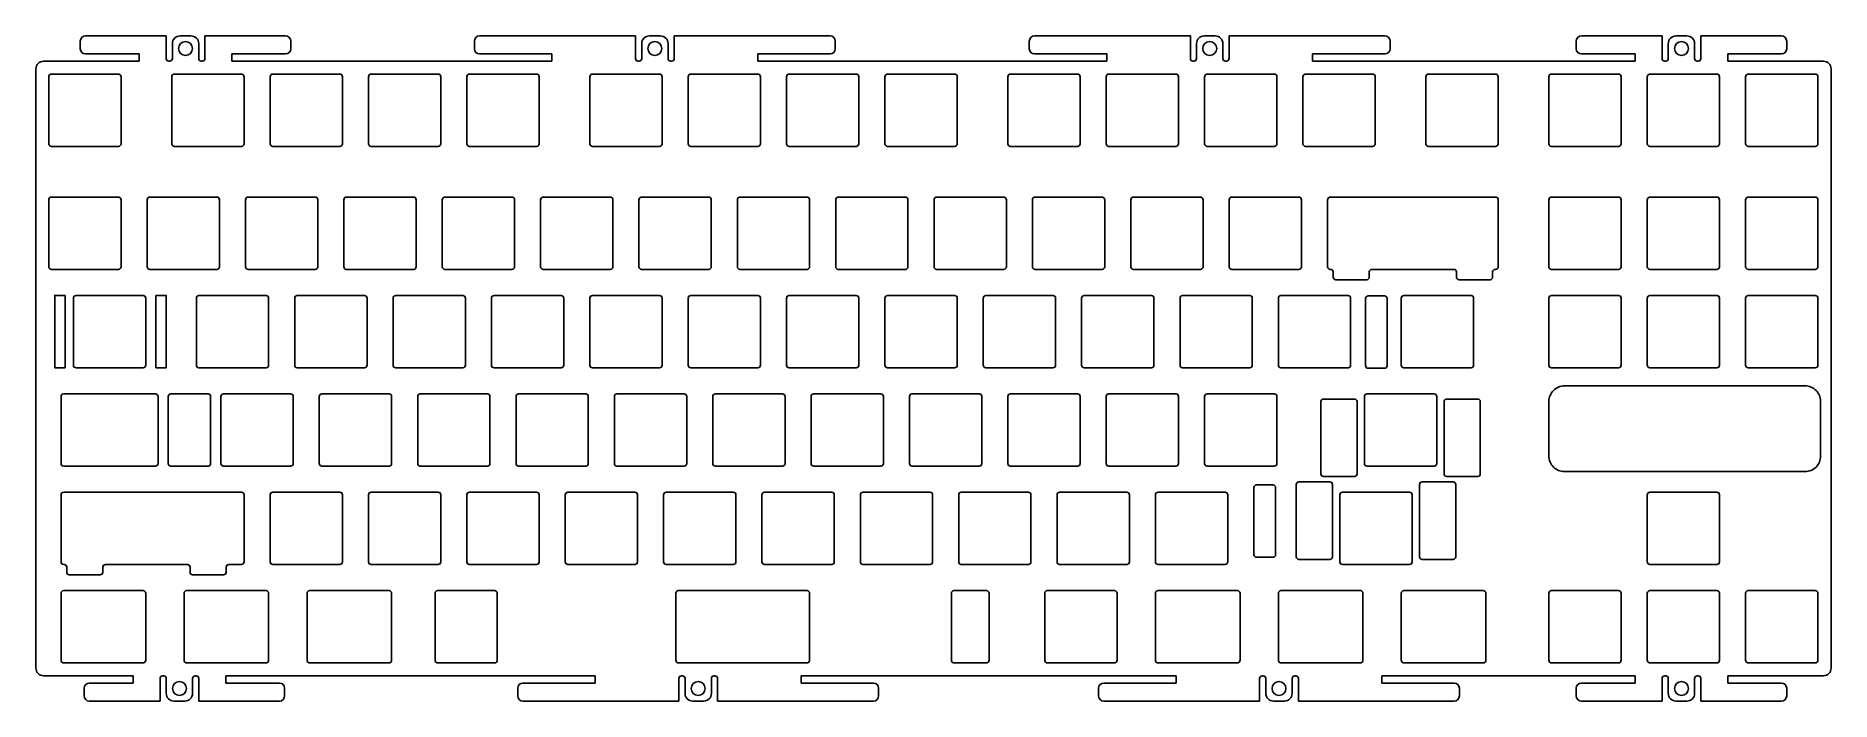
# Model space of a CAD drawing. Header units: millimetres. Extents: x 13790 to 14138, y -326 to -197.
import ezdxf

# ---------------------------------------------------------------- set-up
doc = ezdxf.new("R2010")
doc.units = ezdxf.units.MM

# ---------------------------------------------------------------- blocks, each defined once
blk = doc.blocks.new('zsjrkk')
at = {"color": 7}
for p, q in [((45276.46, -5380.32), (45276.46, -5393.32)), ((45276.96, -5379.82), (45311.39, -5379.82)), ((45311.89, -5380.32), (45311.89, -5393.32)), ((45276.96, -5393.82), (45277.05, -5393.82)), ((45277.55, -5394.32), (45277.55, -5395.32)), ((45278.05, -5395.82), (45284.05, -5395.82)), ((45284.55, -5394.32), (45284.55, -5395.32)), ((45285.05, -5393.82), (45300.93, -5393.82)), ((45301.43, -5394.32), (45301.43, -5395.32)), ((45301.93, -5395.82), (45307.93, -5395.82)), ((45308.43, -5394.32), (45308.43, -5395.32)), ((45308.93, -5393.82), (45311.39, -5393.82))]:
    blk.add_line(p, q, dxfattribs=at)
for centre, start, end in [((45276.96, -5380.32), 90, 180), ((45311.39, -5380.32), 0, 90), ((45276.96, -5393.32), 180, 270), ((45277.05, -5394.32), 0, 90), ((45278.05, -5395.32), 180, 270), ((45284.05, -5395.32), 270, 0), ((45285.05, -5394.32), 90, 180), ((45300.93, -5394.32), 0, 90), ((45301.93, -5395.32), 180, 270), ((45307.93, -5395.32), 270, 0), ((45308.93, -5394.32), 90, 180), ((45311.39, -5393.32), 270, 0)]:
    blk.add_arc(centre, 0.5, start, end, dxfattribs=at)
blk = doc.blocks.new('tgjrkk')
at = {"color": 7}
for p, q in [((45403.93, -5423.5), (45403.93, -5436.5)), ((45404.43, -5423), (45436.48, -5423)), ((45436.98, -5423.5), (45436.98, -5436.5)), ((45404.43, -5437), (45404.51, -5437)), ((45405.01, -5437.5), (45405.01, -5438.5)), ((45412.01, -5437.5), (45412.01, -5438.5)), ((45412.51, -5437), (45428.39, -5437)), ((45428.89, -5437.5), (45428.89, -5438.5)), ((45435.89, -5437.5), (45435.89, -5438.5)), ((45436.39, -5437), (45436.48, -5437)), ((45405.51, -5439), (45411.51, -5439)), ((45429.39, -5439), (45435.39, -5439))]:
    blk.add_line(p, q, dxfattribs=at)
for centre, start, end in [((45404.43, -5423.5), 90, 180), ((45436.48, -5423.5), 0, 90), ((45404.43, -5436.5), 180, 270), ((45404.51, -5437.5), 0, 90), ((45412.51, -5437.5), 90, 180), ((45428.39, -5437.5), 0, 90), ((45436.39, -5437.5), 90, 180), ((45436.48, -5436.5), 270, 0), ((45405.51, -5438.5), 180, 270), ((45411.51, -5438.5), 270, 0), ((45429.39, -5438.5), 180, 270), ((45435.39, -5438.5), 270, 0)]:
    blk.add_arc(centre, 0.5, start, end, dxfattribs=at)

msp = doc.modelspace()

# ---------------------------------------------------------------- linework, layer by layer
for p, q in [((13798.62, -198.1), (13798.62, -199.6)), ((13815.25, -197.1), (13799.62, -197.1)), ((13815.25, -201.5), (13815.25, -197.1)), ((13817.95, -197.1), (13820.05, -197.1)), ((13838.38, -197.1), (13822.75, -197.1)), ((13822.75, -197.1), (13822.75, -201.5)), ((13839.38, -198.1), (13839.38, -199.6)), ((13874.96, -198.1), (13874.96, -199.6)), ((13906.15, -197.1), (13875.96, -197.1)), ((13906.15, -201.5), (13906.15, -197.1)), ((13908.85, -197.1), (13910.95, -197.1)), ((13943.84, -197.1), (13913.65, -197.1)), ((13913.65, -197.1), (13913.65, -201.5)), ((13944.84, -198.1), (13944.84, -199.6)), ((13982.41, -198.1), (13982.41, -199.6)), ((14013.6, -197.1), (13983.41, -197.1)), ((14013.6, -201.5), (14013.6, -197.1)), ((14016.3, -197.1), (14018.4, -197.1)), ((14051.29, -197.1), (14021.1, -197.1)), ((14021.1, -197.1), (14021.1, -201.5)), ((14052.29, -198.1), (14052.29, -199.6)), ((14088.34, -198.1), (14088.34, -199.6)), ((14104.97, -197.1), (14089.34, -197.1)), ((14104.97, -201.5), (14104.97, -197.1)), ((14107.67, -197.1), (14109.77, -197.1)), ((14128.1, -197.1), (14112.47, -197.1)), ((14112.47, -197.1), (14112.47, -201.5)), ((14129.1, -198.1), (14129.1, -199.6)), ((13799.62, -200.6), (13810.02, -200.6)), ((13810.02, -200.6), (13810.02, -202)), ((13816.45, -201.5), (13816.45, -198.6)), ((13821.55, -198.6), (13821.55, -201.5)), ((13827.98, -202), (13827.98, -200.6)), ((13827.98, -200.6), (13838.38, -200.6)), ((13875.96, -200.6), (13889.96, -200.6)), ((13889.96, -200.6), (13889.96, -202)), ((13907.35, -201.5), (13907.35, -198.6)), ((13912.45, -198.6), (13912.45, -201.5)), ((13929.84, -200.6), (13943.84, -200.6)), ((13929.84, -200.6), (13929.84, -202)), ((13983.41, -200.6), (13997.41, -200.6)), ((13997.41, -200.6), (13997.41, -202)), ((14014.8, -201.5), (14014.8, -198.6)), ((14019.9, -198.6), (14019.9, -201.5)), ((14037.29, -200.6), (14051.29, -200.6)), ((14037.29, -200.6), (14037.29, -202)), ((14089.34, -200.6), (14099.74, -200.6)), ((14099.74, -200.6), (14099.74, -202)), ((14106.17, -201.5), (14106.17, -198.6)), ((14111.27, -198.6), (14111.27, -201.5)), ((14117.7, -202), (14117.7, -200.6)), ((14117.7, -200.6), (14128.1, -200.6)), ((13790.02, -203.5), (13790.02, -319.52)), ((13791.52, -202), (13810.02, -202)), ((13815.95, -202), (13815.75, -202)), ((13822.25, -202), (13822.05, -202)), ((13827.98, -202), (13889.96, -202)), ((13906.85, -202), (13906.65, -202)), ((13913.15, -202), (13912.95, -202)), ((13929.84, -202), (13997.41, -202)), ((14014.3, -202), (14014.1, -202)), ((14020.6, -202), (14020.4, -202)), ((14037.29, -202), (14099.74, -202)), ((14105.67, -202), (14105.47, -202)), ((14111.97, -202), (14111.77, -202)), ((14117.7, -202), (14136.2, -202)), ((14137.7, -203.5), (14137.7, -319.52)), ((14054.46, -247.87), (14054.46, -260.87)), ((14054.96, -247.37), (14067.96, -247.37)), ((14068.46, -247.87), (14068.46, -260.87)), ((14054.96, -261.37), (14067.96, -261.37)), ((14039.38, -267.42), (14045.38, -267.42)), ((14047.32, -266.92), (14047.32, -279.92)), ((14047.82, -266.42), (14060.82, -266.42)), ((14061.32, -266.92), (14061.32, -279.92)), ((14063.25, -267.42), (14069.25, -267.42)), ((14038.88, -267.92), (14038.88, -281.92)), ((14045.88, -267.92), (14045.88, -281.92)), ((14062.75, -267.92), (14062.75, -281.92)), ((14069.75, -267.92), (14069.75, -281.92)), ((14047.82, -280.42), (14060.82, -280.42)), ((14034.12, -283.97), (14034.12, -297.97)), ((14034.62, -283.47), (14040.62, -283.47)), ((14039.38, -282.42), (14045.38, -282.42)), ((14041.12, -283.97), (14041.12, -297.97)), ((14057.99, -283.97), (14057.99, -297.97)), ((14058.49, -283.47), (14064.49, -283.47)), ((14063.25, -282.42), (14069.25, -282.42)), ((14064.99, -283.97), (14064.99, -297.97)), ((14042.55, -285.97), (14042.55, -298.97)), ((14043.05, -285.47), (14056.05, -285.47)), ((14056.55, -285.97), (14056.55, -298.97)), ((14034.62, -298.47), (14040.62, -298.47)), ((14058.49, -298.47), (14064.49, -298.47)), ((14043.05, -299.47), (14056.05, -299.47)), ((13808.84, -321.02), (13791.52, -321.02)), ((13808.84, -322.42), (13800.37, -322.42)), ((13808.84, -321.02), (13808.84, -322.42)), ((13814.07, -325.92), (13814.07, -321.52)), ((13814.57, -321.02), (13814.77, -321.02)), ((13815.27, -324.42), (13815.27, -321.52)), ((13820.37, -321.52), (13820.37, -324.42)), ((13820.87, -321.02), (13821.07, -321.02)), ((13821.57, -321.52), (13821.57, -325.92)), ((13826.8, -322.42), (13826.8, -321.02)), ((13826.8, -321.02), (13898.35, -321.02)), ((13837.2, -322.42), (13826.8, -322.42)), ((13898.35, -322.42), (13884.35, -322.42)), ((13898.35, -322.42), (13898.35, -321.02)), ((13914.54, -325.92), (13914.54, -321.52)), ((13915.04, -321.02), (13915.24, -321.02)), ((13915.74, -324.42), (13915.74, -321.52)), ((13920.84, -321.52), (13920.84, -324.42)), ((13921.34, -321.02), (13921.54, -321.02)), ((13922.04, -321.52), (13922.04, -325.92)), ((13938.23, -322.42), (13938.23, -321.02)), ((13938.23, -321.02), (14010.83, -321.02)), ((13952.23, -322.42), (13938.23, -322.42)), ((14010.83, -322.42), (13996.83, -322.42)), ((14010.83, -322.42), (14010.83, -321.02)), ((14027.02, -325.92), (14027.02, -321.52)), ((14027.52, -321.02), (14027.72, -321.02)), ((14028.22, -324.42), (14028.22, -321.52)), ((14033.32, -321.52), (14033.32, -324.42)), ((14033.82, -321.02), (14034.02, -321.02)), ((14034.52, -321.52), (14034.52, -325.92)), ((14050.71, -322.42), (14050.71, -321.02)), ((14050.71, -321.02), (14099.74, -321.02)), ((14064.71, -322.42), (14050.71, -322.42)), ((14099.74, -322.42), (14089.34, -322.42)), ((14099.74, -321.02), (14099.74, -322.42)), ((14104.97, -325.92), (14104.97, -321.52)), ((14105.47, -321.02), (14105.67, -321.02)), ((14106.17, -324.42), (14106.17, -321.52)), ((14111.27, -321.52), (14111.27, -324.42)), ((14111.77, -321.02), (14111.97, -321.02)), ((14112.47, -321.52), (14112.47, -325.92)), ((14136.2, -321.02), (14117.7, -321.02)), ((14117.7, -322.42), (14117.7, -321.02)), ((14128.1, -322.42), (14117.7, -322.42)), ((13799.37, -324.92), (13799.37, -323.42)), ((13800.37, -325.92), (13814.07, -325.92)), ((13818.87, -325.92), (13816.77, -325.92)), ((13821.57, -325.92), (13837.2, -325.92)), ((13838.2, -324.92), (13838.2, -323.42)), ((13883.35, -324.92), (13883.35, -323.42)), ((13884.35, -325.92), (13914.54, -325.92)), ((13919.34, -325.92), (13917.24, -325.92)), ((13922.04, -325.92), (13952.23, -325.92)), ((13953.23, -324.92), (13953.23, -323.42)), ((13995.83, -324.92), (13995.83, -323.42)), ((13996.83, -325.92), (14027.02, -325.92)), ((14031.82, -325.92), (14029.72, -325.92)), ((14034.52, -325.92), (14064.71, -325.92)), ((14065.71, -324.92), (14065.71, -323.42)), ((14088.34, -324.92), (14088.34, -323.42)), ((14089.34, -325.92), (14104.97, -325.92)), ((14109.77, -325.92), (14107.67, -325.92)), ((14112.47, -325.92), (14128.1, -325.92)), ((14129.1, -324.92), (14129.1, -323.42))]:
    msp.add_line(p, q)
at = {"color": 7, "linetype": 'Continuous'}
for p, q in [((13792.52, -205), (13792.52, -218)), ((13793.02, -204.5), (13806.02, -204.5)), ((13806.52, -205), (13806.52, -218)), ((13816.34, -205), (13816.34, -218)), ((13816.84, -204.5), (13829.84, -204.5)), ((13830.34, -205), (13830.34, -218)), ((13835.39, -205), (13835.39, -218)), ((13835.89, -204.5), (13848.89, -204.5)), ((13849.39, -205), (13849.39, -218)), ((13854.44, -205), (13854.44, -218)), ((13854.94, -204.5), (13867.94, -204.5)), ((13868.44, -205), (13868.44, -218)), ((13873.49, -205), (13873.49, -218)), ((13873.99, -204.5), (13886.99, -204.5)), ((13887.49, -205), (13887.49, -218)), ((13897.3, -205), (13897.3, -218)), ((13897.8, -204.5), (13910.8, -204.5)), ((13911.3, -205), (13911.3, -218)), ((13916.35, -205), (13916.35, -218)), ((13916.85, -204.5), (13929.85, -204.5)), ((13930.35, -205), (13930.35, -218)), ((13935.4, -205), (13935.4, -218)), ((13935.9, -204.5), (13948.9, -204.5)), ((13949.4, -205), (13949.4, -218)), ((13954.45, -205), (13954.45, -218)), ((13954.95, -204.5), (13967.95, -204.5)), ((13968.45, -205), (13968.45, -218)), ((13978.26, -205), (13978.26, -218)), ((13978.76, -204.5), (13991.76, -204.5)), ((13992.26, -205), (13992.26, -218)), ((13997.31, -205), (13997.31, -218)), ((13997.81, -204.5), (14010.81, -204.5)), ((14011.31, -205), (14011.31, -218)), ((14016.36, -205), (14016.36, -218)), ((14016.86, -204.5), (14029.86, -204.5)), ((14030.36, -205), (14030.36, -218)), ((14035.41, -205), (14035.41, -218)), ((14035.91, -204.5), (14048.91, -204.5)), ((14049.41, -205), (14049.41, -218)), ((14059.22, -205), (14059.22, -218)), ((14059.72, -204.5), (14072.72, -204.5)), ((14073.22, -205), (14073.22, -218)), ((14083.04, -205), (14083.04, -218)), ((14083.54, -204.5), (14096.54, -204.5)), ((14097.04, -205), (14097.04, -218)), ((14102.09, -205), (14102.09, -218)), ((14102.59, -204.5), (14115.59, -204.5)), ((14116.09, -205), (14116.09, -218)), ((14121.14, -205), (14121.14, -218)), ((14121.64, -204.5), (14134.64, -204.5)), ((14135.14, -205), (14135.14, -218)), ((13793.02, -218.5), (13806.02, -218.5)), ((13816.84, -218.5), (13829.84, -218.5)), ((13835.89, -218.5), (13848.89, -218.5)), ((13854.94, -218.5), (13867.94, -218.5)), ((13873.99, -218.5), (13886.99, -218.5)), ((13897.8, -218.5), (13910.8, -218.5)), ((13916.85, -218.5), (13929.85, -218.5)), ((13935.9, -218.5), (13948.9, -218.5)), ((13954.95, -218.5), (13967.95, -218.5)), ((13978.76, -218.5), (13991.76, -218.5)), ((13997.81, -218.5), (14010.81, -218.5)), ((14016.86, -218.5), (14029.86, -218.5)), ((14035.91, -218.5), (14048.91, -218.5)), ((14059.72, -218.5), (14072.72, -218.5)), ((14083.54, -218.5), (14096.54, -218.5)), ((14102.59, -218.5), (14115.59, -218.5)), ((14121.64, -218.5), (14134.64, -218.5)), ((13792.52, -228.82), (13792.52, -241.82)), ((13793.02, -228.32), (13806.02, -228.32)), ((13806.52, -228.82), (13806.52, -241.82)), ((13811.57, -228.82), (13811.57, -241.82)), ((13812.07, -228.32), (13825.07, -228.32)), ((13825.57, -228.82), (13825.57, -241.82)), ((13830.62, -228.82), (13830.62, -241.82)), ((13831.12, -228.32), (13844.12, -228.32)), ((13844.62, -228.82), (13844.62, -241.82)), ((13849.67, -228.82), (13849.67, -241.82)), ((13850.17, -228.32), (13863.17, -228.32)), ((13863.67, -228.82), (13863.67, -241.82)), ((13868.72, -228.82), (13868.72, -241.82)), ((13869.22, -228.32), (13882.22, -228.32)), ((13882.72, -228.82), (13882.72, -241.82)), ((13887.77, -228.82), (13887.77, -241.82)), ((13888.27, -228.32), (13901.27, -228.32)), ((13901.77, -228.82), (13901.77, -241.82)), ((13906.82, -228.82), (13906.82, -241.82)), ((13907.32, -228.32), (13920.32, -228.32)), ((13920.82, -228.82), (13920.82, -241.82)), ((13925.87, -228.82), (13925.87, -241.82)), ((13926.37, -228.32), (13939.37, -228.32)), ((13939.87, -228.82), (13939.87, -241.82)), ((13944.92, -228.82), (13944.92, -241.82)), ((13945.42, -228.32), (13958.42, -228.32)), ((13958.92, -228.82), (13958.92, -241.82)), ((13963.97, -228.82), (13963.97, -241.82)), ((13964.47, -228.32), (13977.47, -228.32)), ((13977.97, -228.82), (13977.97, -241.82)), ((13983.02, -228.82), (13983.02, -241.82)), ((13983.52, -228.32), (13996.52, -228.32)), ((13997.02, -228.82), (13997.02, -241.82)), ((14002.07, -228.82), (14002.07, -241.82)), ((14002.57, -228.32), (14015.57, -228.32)), ((14016.07, -228.82), (14016.07, -241.82)), ((14021.12, -228.82), (14021.12, -241.82)), ((14021.62, -228.32), (14034.62, -228.32)), ((14035.12, -228.82), (14035.12, -241.82)), ((14083.04, -228.82), (14083.04, -241.82)), ((14083.54, -228.32), (14096.54, -228.32)), ((14097.04, -228.82), (14097.04, -241.82)), ((14102.09, -228.82), (14102.09, -241.82)), ((14102.59, -228.32), (14115.59, -228.32)), ((14116.09, -228.82), (14116.09, -241.82)), ((14121.14, -228.82), (14121.14, -241.82)), ((14121.64, -228.32), (14134.64, -228.32)), ((14135.14, -228.82), (14135.14, -241.82)), ((13793.02, -242.32), (13806.02, -242.32)), ((13812.07, -242.32), (13825.07, -242.32)), ((13831.12, -242.32), (13844.12, -242.32)), ((13850.17, -242.32), (13863.17, -242.32)), ((13869.22, -242.32), (13882.22, -242.32)), ((13888.27, -242.32), (13901.27, -242.32)), ((13907.32, -242.32), (13920.32, -242.32)), ((13926.37, -242.32), (13939.37, -242.32)), ((13945.42, -242.32), (13958.42, -242.32)), ((13964.47, -242.32), (13977.47, -242.32)), ((13983.52, -242.32), (13996.52, -242.32)), ((14002.57, -242.32), (14015.57, -242.32)), ((14021.62, -242.32), (14034.62, -242.32)), ((14083.54, -242.32), (14096.54, -242.32)), ((14102.59, -242.32), (14115.59, -242.32)), ((14121.64, -242.32), (14134.64, -242.32)), ((13797.29, -247.87), (13797.29, -260.87)), ((13797.79, -247.37), (13810.79, -247.37)), ((13811.29, -247.87), (13811.29, -260.87)), ((13821.1, -247.87), (13821.1, -260.87)), ((13821.6, -247.37), (13834.6, -247.37)), ((13835.1, -247.87), (13835.1, -260.87)), ((13840.15, -247.87), (13840.15, -260.87)), ((13840.65, -247.37), (13853.65, -247.37)), ((13854.15, -247.87), (13854.15, -260.87)), ((13859.2, -247.87), (13859.2, -260.87)), ((13859.7, -247.37), (13872.7, -247.37)), ((13873.2, -247.87), (13873.2, -260.87)), ((13878.25, -247.87), (13878.25, -260.87)), ((13878.75, -247.37), (13891.75, -247.37)), ((13892.25, -247.87), (13892.25, -260.87)), ((13897.3, -247.87), (13897.3, -260.87)), ((13897.8, -247.37), (13910.8, -247.37)), ((13911.3, -247.87), (13911.3, -260.87)), ((13916.35, -247.87), (13916.35, -260.87)), ((13916.85, -247.37), (13929.85, -247.37)), ((13930.35, -247.87), (13930.35, -260.87)), ((13935.4, -247.87), (13935.4, -260.87)), ((13935.9, -247.37), (13948.9, -247.37)), ((13949.4, -247.87), (13949.4, -260.87)), ((13954.45, -247.87), (13954.45, -260.87)), ((13954.95, -247.37), (13967.95, -247.37)), ((13968.45, -247.87), (13968.45, -260.87)), ((13973.5, -247.87), (13973.5, -260.87)), ((13974, -247.37), (13987, -247.37)), ((13987.5, -247.87), (13987.5, -260.87)), ((13992.55, -247.87), (13992.55, -260.87)), ((13993.05, -247.37), (14006.05, -247.37)), ((14006.55, -247.87), (14006.55, -260.87)), ((14011.6, -247.87), (14011.6, -260.87)), ((14012.1, -247.37), (14025.1, -247.37)), ((14025.6, -247.87), (14025.6, -260.87)), ((14030.65, -247.87), (14030.65, -260.87)), ((14031.15, -247.37), (14044.15, -247.37)), ((14044.65, -247.87), (14044.65, -260.87)), ((14047.52, -247.96), (14047.52, -260.96)), ((14051.21, -247.46), (14048.02, -247.46)), ((14051.71, -260.96), (14051.71, -247.96)), ((14083.04, -247.87), (14083.04, -260.87)), ((14083.54, -247.37), (14096.54, -247.37)), ((14097.04, -247.87), (14097.04, -260.87)), ((14102.09, -247.87), (14102.09, -260.87)), ((14102.59, -247.37), (14115.59, -247.37)), ((14116.09, -247.87), (14116.09, -260.87)), ((14121.14, -247.87), (14121.14, -260.87)), ((14121.64, -247.37), (14134.64, -247.37)), ((14135.14, -247.87), (14135.14, -260.87)), ((13797.79, -261.37), (13810.79, -261.37)), ((13821.6, -261.37), (13834.6, -261.37)), ((13840.65, -261.37), (13853.65, -261.37)), ((13859.7, -261.37), (13872.7, -261.37)), ((13878.75, -261.37), (13891.75, -261.37)), ((13897.8, -261.37), (13910.8, -261.37)), ((13916.85, -261.37), (13929.85, -261.37)), ((13935.9, -261.37), (13948.9, -261.37)), ((13954.95, -261.37), (13967.95, -261.37)), ((13974, -261.37), (13987, -261.37)), ((13993.05, -261.37), (14006.05, -261.37)), ((14012.1, -261.37), (14025.1, -261.37)), ((14031.15, -261.37), (14044.15, -261.37)), ((14048.02, -261.46), (14051.21, -261.46)), ((14083.54, -261.37), (14096.54, -261.37)), ((14102.59, -261.37), (14115.59, -261.37)), ((14121.64, -261.37), (14134.64, -261.37)), ((13794.9, -266.92), (13794.9, -279.92)), ((13795.4, -266.42), (13813.17, -266.42)), ((13813.67, -266.92), (13813.67, -279.92)), ((13815.67, -266.92), (13815.67, -279.92)), ((13823.36, -266.42), (13816.17, -266.42)), ((13823.86, -279.92), (13823.86, -266.92)), ((13825.86, -266.92), (13825.86, -279.92)), ((13826.36, -266.42), (13839.36, -266.42)), ((13839.86, -266.92), (13839.86, -279.92)), ((13844.91, -266.92), (13844.91, -279.92)), ((13845.41, -266.42), (13858.41, -266.42)), ((13858.91, -266.92), (13858.91, -279.92)), ((13863.96, -266.92), (13863.96, -279.92)), ((13864.46, -266.42), (13877.46, -266.42)), ((13877.96, -266.92), (13877.96, -279.92)), ((13883.01, -266.92), (13883.01, -279.92)), ((13883.51, -266.42), (13896.51, -266.42)), ((13897.01, -266.92), (13897.01, -279.92)), ((13902.06, -266.92), (13902.06, -279.92)), ((13902.56, -266.42), (13915.56, -266.42)), ((13916.06, -266.92), (13916.06, -279.92)), ((13921.11, -266.92), (13921.11, -279.92)), ((13921.61, -266.42), (13934.61, -266.42)), ((13935.11, -266.92), (13935.11, -279.92)), ((13940.16, -266.92), (13940.16, -279.92)), ((13940.66, -266.42), (13953.66, -266.42)), ((13954.16, -266.92), (13954.16, -279.92)), ((13959.21, -266.92), (13959.21, -279.92)), ((13959.71, -266.42), (13972.71, -266.42)), ((13973.21, -266.92), (13973.21, -279.92)), ((13978.26, -266.92), (13978.26, -279.92)), ((13978.76, -266.42), (13991.76, -266.42)), ((13992.26, -266.92), (13992.26, -279.92)), ((13997.31, -266.92), (13997.31, -279.92)), ((13997.81, -266.42), (14010.81, -266.42)), ((14011.31, -266.92), (14011.31, -279.92)), ((14016.36, -266.92), (14016.36, -279.92)), ((14016.86, -266.42), (14029.86, -266.42)), ((14030.36, -266.92), (14030.36, -279.92)), ((13795.4, -280.42), (13813.17, -280.42)), ((13816.17, -280.42), (13823.36, -280.42)), ((13826.36, -280.42), (13839.36, -280.42)), ((13845.41, -280.42), (13858.41, -280.42)), ((13864.46, -280.42), (13877.46, -280.42)), ((13883.51, -280.42), (13896.51, -280.42)), ((13902.56, -280.42), (13915.56, -280.42)), ((13921.61, -280.42), (13934.61, -280.42)), ((13940.66, -280.42), (13953.66, -280.42)), ((13959.71, -280.42), (13972.71, -280.42)), ((13978.76, -280.42), (13991.76, -280.42)), ((13997.81, -280.42), (14010.81, -280.42)), ((14016.86, -280.42), (14029.86, -280.42)), ((14025.92, -284.57), (14025.92, -297.57)), ((14029.62, -284.07), (14026.42, -284.07)), ((14030.12, -297.57), (14030.12, -284.57)), ((13835.39, -285.97), (13835.39, -298.97)), ((13835.89, -285.47), (13848.89, -285.47)), ((13849.39, -285.97), (13849.39, -298.97)), ((13854.44, -285.97), (13854.44, -298.97)), ((13854.94, -285.47), (13867.94, -285.47)), ((13868.44, -285.97), (13868.44, -298.97)), ((13873.49, -285.97), (13873.49, -298.97)), ((13873.99, -285.47), (13886.99, -285.47)), ((13887.49, -285.97), (13887.49, -298.97)), ((13892.54, -285.97), (13892.54, -298.97)), ((13893.04, -285.47), (13906.04, -285.47)), ((13906.54, -285.97), (13906.54, -298.97)), ((13911.59, -285.97), (13911.59, -298.97)), ((13912.09, -285.47), (13925.09, -285.47)), ((13925.59, -285.97), (13925.59, -298.97)), ((13930.64, -285.97), (13930.64, -298.97)), ((13931.14, -285.47), (13944.14, -285.47)), ((13944.64, -285.97), (13944.64, -298.97)), ((13949.69, -285.97), (13949.69, -298.97)), ((13950.19, -285.47), (13963.19, -285.47)), ((13963.69, -285.97), (13963.69, -298.97)), ((13968.74, -285.97), (13968.74, -298.97)), ((13969.24, -285.47), (13982.24, -285.47)), ((13982.74, -285.97), (13982.74, -298.97)), ((13987.79, -285.97), (13987.79, -298.97)), ((13988.29, -285.47), (14001.29, -285.47)), ((14001.79, -285.97), (14001.79, -298.97)), ((14006.84, -285.97), (14006.84, -298.97)), ((14007.34, -285.47), (14020.34, -285.47)), ((14020.84, -285.97), (14020.84, -298.97)), ((14102.09, -285.97), (14102.09, -298.97)), ((14102.59, -285.47), (14115.59, -285.47)), ((14116.09, -285.97), (14116.09, -298.97)), ((14026.42, -298.07), (14029.62, -298.07)), ((13835.89, -299.47), (13848.89, -299.47)), ((13854.94, -299.47), (13867.94, -299.47)), ((13873.99, -299.47), (13886.99, -299.47)), ((13893.04, -299.47), (13906.04, -299.47)), ((13912.09, -299.47), (13925.09, -299.47)), ((13931.14, -299.47), (13944.14, -299.47)), ((13950.19, -299.47), (13963.19, -299.47)), ((13969.24, -299.47), (13982.24, -299.47)), ((13988.29, -299.47), (14001.29, -299.47)), ((14007.34, -299.47), (14020.34, -299.47)), ((14102.59, -299.47), (14115.59, -299.47)), ((13794.9, -305.02), (13794.9, -318.02)), ((13795.4, -304.52), (13810.79, -304.52)), ((13811.29, -305.02), (13811.29, -318.02)), ((13818.72, -305.02), (13818.72, -318.02)), ((13819.22, -304.52), (13834.6, -304.52)), ((13835.1, -305.02), (13835.1, -318.02)), ((13842.53, -305.02), (13842.53, -318.02)), ((13843.03, -304.52), (13858.41, -304.52)), ((13858.91, -305.02), (13858.91, -318.02)), ((13867.32, -305.02), (13867.32, -318.02)), ((13878.87, -304.52), (13867.82, -304.52)), ((13879.37, -318.02), (13879.37, -305.02)), ((13913.97, -318.02), (13913.97, -305.02)), ((13939.37, -304.52), (13914.47, -304.52)), ((13939.87, -318.02), (13939.87, -305.02)), ((13967.32, -305.02), (13967.32, -318.02)), ((13967.82, -304.52), (13974.12, -304.52)), ((13974.62, -305.02), (13974.62, -318.02)), ((13985.4, -305.02), (13985.4, -318.02)), ((13998.9, -304.52), (13985.9, -304.52)), ((13999.4, -318.02), (13999.4, -305.02)), ((14006.84, -305.02), (14006.84, -318.02)), ((14007.34, -304.52), (14022.72, -304.52)), ((14023.22, -305.02), (14023.22, -318.02)), ((14030.65, -305.02), (14030.65, -318.02)), ((14031.15, -304.52), (14046.53, -304.52)), ((14047.03, -305.02), (14047.03, -318.02)), ((14054.46, -305.02), (14054.46, -318.02)), ((14054.96, -304.52), (14070.34, -304.52)), ((14070.84, -305.02), (14070.84, -318.02)), ((14083.04, -305.02), (14083.04, -318.02)), ((14083.54, -304.52), (14096.54, -304.52)), ((14097.04, -305.02), (14097.04, -318.02)), ((14102.09, -305.02), (14102.09, -318.02)), ((14102.59, -304.52), (14115.59, -304.52)), ((14116.09, -305.02), (14116.09, -318.02)), ((14121.14, -305.02), (14121.14, -318.02)), ((14121.64, -304.52), (14134.64, -304.52)), ((14135.14, -305.02), (14135.14, -318.02)), ((13795.4, -318.52), (13810.79, -318.52)), ((13819.22, -318.52), (13834.6, -318.52)), ((13843.03, -318.52), (13858.41, -318.52)), ((13867.82, -318.52), (13878.88, -318.52)), ((13914.47, -318.52), (13939.37, -318.52)), ((13967.82, -318.52), (13974.12, -318.52)), ((13985.9, -318.52), (13998.9, -318.52)), ((14007.34, -318.52), (14022.72, -318.52)), ((14031.15, -318.52), (14046.53, -318.52)), ((14054.96, -318.52), (14070.34, -318.52)), ((14083.54, -318.52), (14096.54, -318.52)), ((14102.59, -318.52), (14115.59, -318.52)), ((14121.64, -318.52), (14134.64, -318.52))]:
    msp.add_line(p, q, dxfattribs=at)
for points in [[(13795.67, -247.37), (13793.67, -247.37), (13793.67, -261.37), (13795.67, -261.37)], [(13813.28, -247.37), (13815.28, -247.37), (13815.28, -261.37), (13813.28, -261.37)]]:
    msp.add_lwpolyline(points, close=True)
msp.add_lwpolyline([(14086.04, -264.87), (14132.66, -264.87, -0.414214), (14135.66, -267.87), (14135.66, -278.47, -0.414214), (14132.66, -281.47), (14086.04, -281.47, -0.414214), (14083.04, -278.47), (14083.04, -267.87, -0.414214)], format="xyb", close=True)
for centre in [(13819, -199.55), (13909.9, -199.55), (14017.35, -199.55), (14108.72, -199.55), (13817.82, -323.47), (13918.29, -323.47), (14030.77, -323.47), (14108.72, -323.47)]:
    msp.add_circle(centre, 1.35)
for centre, radius, start, end in [((13799.62, -198.1), 1, 90, 180), ((13817.95, -198.6), 1.5, 90, 180), ((13820.05, -198.6), 1.5, 0, 90), ((13838.38, -198.1), 1, 0, 90), ((13875.96, -198.1), 1, 90, 180), ((13908.85, -198.6), 1.5, 90, 180), ((13910.95, -198.6), 1.5, 0, 90), ((13943.84, -198.1), 1, 0, 90), ((13983.41, -198.1), 1, 90, 180), ((14016.3, -198.6), 1.5, 90, 180), ((14018.4, -198.6), 1.5, 0, 90), ((14051.29, -198.1), 1, 0, 90), ((14089.34, -198.1), 1, 90, 180), ((14107.67, -198.6), 1.5, 90, 180), ((14109.77, -198.6), 1.5, 0, 90), ((14128.1, -198.1), 1, 0, 90), ((13799.62, -199.6), 1, 180, 270), ((13815.75, -201.5), 0.5, 180, 270), ((13815.95, -201.5), 0.5, 270, 360), ((13822.05, -201.5), 0.5, 180, 270), ((13822.25, -201.5), 0.5, 270, 0), ((13838.38, -199.6), 1, 270, 0), ((13875.96, -199.6), 1, 180, 270), ((13906.65, -201.5), 0.5, 180, 270), ((13906.85, -201.5), 0.5, 270, 360), ((13912.95, -201.5), 0.5, 180, 270), ((13913.15, -201.5), 0.5, 270, 0), ((13943.84, -199.6), 1, 270, 0), ((13983.41, -199.6), 1, 180, 270), ((14014.1, -201.5), 0.5, 180, 270), ((14014.3, -201.5), 0.5, 270, 360), ((14020.4, -201.5), 0.5, 180, 270), ((14020.6, -201.5), 0.5, 270, 0), ((14051.29, -199.6), 1, 270, 0), ((14089.34, -199.6), 1, 180, 270), ((14105.47, -201.5), 0.5, 180, 270), ((14105.67, -201.5), 0.5, 270, 360), ((14111.77, -201.5), 0.5, 180, 270), ((14111.97, -201.5), 0.5, 270, 0), ((14128.1, -199.6), 1, 270, 0), ((13791.52, -203.5), 1.5, 90, 180), ((14136.2, -203.5), 1.5, 0, 90), ((14054.96, -247.87), 0.5, 90, 180), ((14067.96, -247.87), 0.5, 0, 90), ((14054.96, -260.87), 0.5, 180, 270), ((14067.96, -260.87), 0.5, 270, 0), ((14039.38, -267.92), 0.5, 90, 180), ((14045.38, -267.92), 0.5, 0, 90), ((14047.82, -266.92), 0.5, 90, 180), ((14060.82, -266.92), 0.5, 0, 90), ((14063.25, -267.92), 0.5, 90, 180), ((14069.25, -267.92), 0.5, 0, 90), ((14047.82, -279.92), 0.5, 180, 270), ((14060.82, -279.92), 0.5, 270, 0), ((14034.62, -283.97), 0.5, 90, 180), ((14039.38, -281.92), 0.5, 180, 270), ((14040.62, -283.97), 0.5, 0, 90), ((14045.38, -281.92), 0.5, 270, 0), ((14058.49, -283.97), 0.5, 90, 180), ((14063.25, -281.92), 0.5, 180, 270), ((14064.49, -283.97), 0.5, 0, 90), ((14069.25, -281.92), 0.5, 270, 0), ((14043.05, -285.97), 0.5, 90, 180), ((14056.05, -285.97), 0.5, 0, 90), ((14034.62, -297.97), 0.5, 180, 270), ((14040.62, -297.97), 0.5, 270, 0), ((14043.05, -298.97), 0.5, 180, 270), ((14056.05, -298.97), 0.5, 270, 0), ((14058.49, -297.97), 0.5, 180, 270), ((14064.49, -297.97), 0.5, 270, 0), ((13791.52, -319.52), 1.5, 180, 270), ((14136.2, -319.52), 1.5, 270, 0), ((13800.37, -323.42), 1, 90, 180), ((13814.57, -321.52), 0.5, 90, 180), ((13814.77, -321.52), 0.5, 0, 90), ((13820.87, -321.52), 0.5, 90, 180), ((13821.07, -321.52), 0.5, 0, 90), ((13837.2, -323.42), 1, 0, 90), ((13884.35, -323.42), 1, 90, 180), ((13915.04, -321.52), 0.5, 90, 180), ((13915.24, -321.52), 0.5, 0, 90), ((13921.34, -321.52), 0.5, 90, 180), ((13921.54, -321.52), 0.5, 0, 90), ((13952.23, -323.42), 1, 0, 90), ((13996.83, -323.42), 1, 90, 180), ((14027.52, -321.52), 0.5, 90, 180), ((14027.72, -321.52), 0.5, 0, 90), ((14033.82, -321.52), 0.5, 90, 180), ((14034.02, -321.52), 0.5, 0, 90), ((14064.71, -323.42), 1, 0, 90), ((14089.34, -323.42), 1, 90, 180), ((14105.47, -321.52), 0.5, 90, 180), ((14105.67, -321.52), 0.5, 0, 90), ((14111.77, -321.52), 0.5, 90, 180), ((14111.97, -321.52), 0.5, 0, 90), ((14128.1, -323.42), 1, 0, 90), ((13800.37, -324.92), 1, 180, 270), ((13816.77, -324.42), 1.5, 180, 270), ((13818.87, -324.42), 1.5, 270, 360), ((13837.2, -324.92), 1, 270, 0), ((13884.35, -324.92), 1, 180, 270), ((13917.24, -324.42), 1.5, 180, 270), ((13919.34, -324.42), 1.5, 270, 360), ((13952.23, -324.92), 1, 270, 0), ((13996.83, -324.92), 1, 180, 270), ((14029.72, -324.42), 1.5, 180, 270), ((14031.82, -324.42), 1.5, 270, 360), ((14064.71, -324.92), 1, 270, 0), ((14089.34, -324.92), 1, 180, 270), ((14107.67, -324.42), 1.5, 180, 270), ((14109.77, -324.42), 1.5, 270, 360), ((14128.1, -324.92), 1, 270, 0)]:
    msp.add_arc(centre, radius, start, end)
for centre, start, end in [((13793.02, -205), 90, 180), ((13806.02, -205), 0, 90), ((13816.84, -205), 90, 180), ((13829.84, -205), 0, 90), ((13835.89, -205), 90, 180), ((13848.89, -205), 0, 90), ((13854.94, -205), 90, 180), ((13867.94, -205), 0, 90), ((13873.99, -205), 90, 180), ((13886.99, -205), 0, 90), ((13897.8, -205), 90, 180), ((13910.8, -205), 0, 90), ((13916.85, -205), 90, 180), ((13929.85, -205), 0, 90), ((13935.9, -205), 90, 180), ((13948.9, -205), 0, 90), ((13954.95, -205), 90, 180), ((13967.95, -205), 0, 90), ((13978.76, -205), 90, 180), ((13991.76, -205), 0, 90), ((13997.81, -205), 90, 180), ((14010.81, -205), 0, 90), ((14016.86, -205), 90, 180), ((14029.86, -205), 0, 90), ((14035.91, -205), 90, 180), ((14048.91, -205), 0, 90), ((14059.72, -205), 90, 180), ((14072.72, -205), 0, 90), ((14083.54, -205), 90, 180), ((14096.54, -205), 0, 90), ((14102.59, -205), 90, 180), ((14115.59, -205), 0, 90), ((14121.64, -205), 90, 180), ((14134.64, -205), 0, 90), ((13793.02, -218), 180, 270), ((13806.02, -218), 270, 0), ((13816.84, -218), 180, 270), ((13829.84, -218), 270, 0), ((13835.89, -218), 180, 270), ((13848.89, -218), 270, 0), ((13854.94, -218), 180, 270), ((13867.94, -218), 270, 0), ((13873.99, -218), 180, 270), ((13886.99, -218), 270, 0), ((13897.8, -218), 180, 270), ((13910.8, -218), 270, 0), ((13916.85, -218), 180, 270), ((13929.85, -218), 270, 0), ((13935.9, -218), 180, 270), ((13948.9, -218), 270, 0), ((13954.95, -218), 180, 270), ((13967.95, -218), 270, 0), ((13978.76, -218), 180, 270), ((13991.76, -218), 270, 0), ((13997.81, -218), 180, 270), ((14010.81, -218), 270, 0), ((14016.86, -218), 180, 270), ((14029.86, -218), 270, 0), ((14035.91, -218), 180, 270), ((14048.91, -218), 270, 0), ((14059.72, -218), 180, 270), ((14072.72, -218), 270, 0), ((14083.54, -218), 180, 270), ((14096.54, -218), 270, 0), ((14102.59, -218), 180, 270), ((14115.59, -218), 270, 0), ((14121.64, -218), 180, 270), ((14134.64, -218), 270, 0), ((13793.02, -228.82), 90, 180), ((13806.02, -228.82), 0, 90), ((13812.07, -228.82), 90, 180), ((13825.07, -228.82), 0, 90), ((13831.12, -228.82), 90, 180), ((13844.12, -228.82), 0, 90), ((13850.17, -228.82), 90, 180), ((13863.17, -228.82), 0, 90), ((13869.22, -228.82), 90, 180), ((13882.22, -228.82), 0, 90), ((13888.27, -228.82), 90, 180), ((13901.27, -228.82), 0, 90), ((13907.32, -228.82), 90, 180), ((13920.32, -228.82), 0, 90), ((13926.37, -228.82), 90, 180), ((13939.37, -228.82), 0, 90), ((13945.42, -228.82), 90, 180), ((13958.42, -228.82), 0, 90), ((13964.47, -228.82), 90, 180), ((13977.47, -228.82), 0, 90), ((13983.52, -228.82), 90, 180), ((13996.52, -228.82), 0, 90), ((14002.57, -228.82), 90, 180), ((14015.57, -228.82), 0, 90), ((14021.62, -228.82), 90, 180), ((14034.62, -228.82), 0, 90), ((14083.54, -228.82), 90, 180), ((14096.54, -228.82), 0, 90), ((14102.59, -228.82), 90, 180), ((14115.59, -228.82), 0, 90), ((14121.64, -228.82), 90, 180), ((14134.64, -228.82), 0, 90), ((13793.02, -241.82), 180, 270), ((13806.02, -241.82), 270, 0), ((13812.07, -241.82), 180, 270), ((13825.07, -241.82), 270, 0), ((13831.12, -241.82), 180, 270), ((13844.12, -241.82), 270, 0), ((13850.17, -241.82), 180, 270), ((13863.17, -241.82), 270, 0), ((13869.22, -241.82), 180, 270), ((13882.22, -241.82), 270, 0), ((13888.27, -241.82), 180, 270), ((13901.27, -241.82), 270, 0), ((13907.32, -241.82), 180, 270), ((13920.32, -241.82), 270, 0), ((13926.37, -241.82), 180, 270), ((13939.37, -241.82), 270, 0), ((13945.42, -241.82), 180, 270), ((13958.42, -241.82), 270, 0), ((13964.47, -241.82), 180, 270), ((13977.47, -241.82), 270, 0), ((13983.52, -241.82), 180, 270), ((13996.52, -241.82), 270, 0), ((14002.57, -241.82), 180, 270), ((14015.57, -241.82), 270, 0), ((14021.62, -241.82), 180, 270), ((14034.62, -241.82), 270, 0), ((14083.54, -241.82), 180, 270), ((14096.54, -241.82), 270, 0), ((14102.59, -241.82), 180, 270), ((14115.59, -241.82), 270, 0), ((14121.64, -241.82), 180, 270), ((14134.64, -241.82), 270, 0), ((13797.79, -247.87), 90, 180), ((13810.79, -247.87), 0, 90), ((13821.6, -247.87), 90, 180), ((13834.6, -247.87), 0, 90), ((13840.65, -247.87), 90, 180), ((13853.65, -247.87), 0, 90), ((13859.7, -247.87), 90, 180), ((13872.7, -247.87), 0, 90), ((13878.75, -247.87), 90, 180), ((13891.75, -247.87), 0, 90), ((13897.8, -247.87), 90, 180), ((13910.8, -247.87), 0, 90), ((13916.85, -247.87), 90, 180), ((13929.85, -247.87), 0, 90), ((13935.9, -247.87), 90, 180), ((13948.9, -247.87), 0, 90), ((13954.95, -247.87), 90, 180), ((13967.95, -247.87), 0, 90), ((13974, -247.87), 90, 180), ((13987, -247.87), 0, 90), ((13993.05, -247.87), 90, 180), ((14006.05, -247.87), 0, 90), ((14012.1, -247.87), 90, 180), ((14025.1, -247.87), 0, 90), ((14031.15, -247.87), 90, 180), ((14044.15, -247.87), 0, 90), ((14048.02, -247.96), 90, 180), ((14051.21, -247.96), 0, 90), ((14083.54, -247.87), 90, 180), ((14096.54, -247.87), 0, 90), ((14102.59, -247.87), 90, 180), ((14115.59, -247.87), 0, 90), ((14121.64, -247.87), 90, 180), ((14134.64, -247.87), 0, 90), ((13797.79, -260.87), 180, 270), ((13810.79, -260.87), 270, 0), ((13821.6, -260.87), 180, 270), ((13834.6, -260.87), 270, 0), ((13840.65, -260.87), 180, 270), ((13853.65, -260.87), 270, 0), ((13859.7, -260.87), 180, 270), ((13872.7, -260.87), 270, 0), ((13878.75, -260.87), 180, 270), ((13891.75, -260.87), 270, 0), ((13897.8, -260.87), 180, 270), ((13910.8, -260.87), 270, 0), ((13916.85, -260.87), 180, 270), ((13929.85, -260.87), 270, 0), ((13935.9, -260.87), 180, 270), ((13948.9, -260.87), 270, 0), ((13954.95, -260.87), 180, 270), ((13967.95, -260.87), 270, 0), ((13974, -260.87), 180, 270), ((13987, -260.87), 270, 0), ((13993.05, -260.87), 180, 270), ((14006.05, -260.87), 270, 0), ((14012.1, -260.87), 180, 270), ((14025.1, -260.87), 270, 0), ((14031.15, -260.87), 180, 270), ((14044.15, -260.87), 270, 0), ((14048.02, -260.96), 180, 270), ((14051.21, -260.96), 270, 0), ((14083.54, -260.87), 180, 270), ((14096.54, -260.87), 270, 0), ((14102.59, -260.87), 180, 270), ((14115.59, -260.87), 270, 0), ((14121.64, -260.87), 180, 270), ((14134.64, -260.87), 270, 0), ((13795.4, -266.92), 90, 180), ((13813.17, -266.92), 0, 90), ((13816.17, -266.92), 90, 180), ((13823.36, -266.92), 0, 90), ((13826.36, -266.92), 90, 180), ((13839.36, -266.92), 0, 90), ((13845.41, -266.92), 90, 180), ((13858.41, -266.92), 0, 90), ((13864.46, -266.92), 90, 180), ((13877.46, -266.92), 0, 90), ((13883.51, -266.92), 90, 180), ((13896.51, -266.92), 0, 90), ((13902.56, -266.92), 90, 180), ((13915.56, -266.92), 0, 90), ((13921.61, -266.92), 90, 180), ((13934.61, -266.92), 0, 90), ((13940.66, -266.92), 90, 180), ((13953.66, -266.92), 0, 90), ((13959.71, -266.92), 90, 180), ((13972.71, -266.92), 0, 90), ((13978.76, -266.92), 90, 180), ((13991.76, -266.92), 0, 90), ((13997.81, -266.92), 90, 180), ((14010.81, -266.92), 0, 90), ((14016.86, -266.92), 90, 180), ((14029.86, -266.92), 0, 90), ((13795.4, -279.92), 180, 270), ((13813.17, -279.92), 270, 0), ((13816.17, -279.92), 180, 270), ((13823.36, -279.92), 270, 0), ((13826.36, -279.92), 180, 270), ((13839.36, -279.92), 270, 0), ((13845.41, -279.92), 180, 270), ((13858.41, -279.92), 270, 0), ((13864.46, -279.92), 180, 270), ((13877.46, -279.92), 270, 0), ((13883.51, -279.92), 180, 270), ((13896.51, -279.92), 270, 0), ((13902.56, -279.92), 180, 270), ((13915.56, -279.92), 270, 0), ((13921.61, -279.92), 180, 270), ((13934.61, -279.92), 270, 0), ((13940.66, -279.92), 180, 270), ((13953.66, -279.92), 270, 0), ((13959.71, -279.92), 180, 270), ((13972.71, -279.92), 270, 0), ((13978.76, -279.92), 180, 270), ((13991.76, -279.92), 270, 0), ((13997.81, -279.92), 180, 270), ((14010.81, -279.92), 270, 0), ((14016.86, -279.92), 180, 270), ((14029.86, -279.92), 270, 0), ((14026.42, -284.57), 90, 180), ((14029.62, -284.57), 0, 90), ((13835.89, -285.97), 90, 180), ((13848.89, -285.97), 0, 90), ((13854.94, -285.97), 90, 180), ((13867.94, -285.97), 0, 90), ((13873.99, -285.97), 90, 180), ((13886.99, -285.97), 0, 90), ((13893.04, -285.97), 90, 180), ((13906.04, -285.97), 0, 90), ((13912.09, -285.97), 90, 180), ((13925.09, -285.97), 0, 90), ((13931.14, -285.97), 90, 180), ((13944.14, -285.97), 0, 90), ((13950.19, -285.97), 90, 180), ((13963.19, -285.97), 0, 90), ((13969.24, -285.97), 90, 180), ((13982.24, -285.97), 0, 90), ((13988.29, -285.97), 90, 180), ((14001.29, -285.97), 0, 90), ((14007.34, -285.97), 90, 180), ((14020.34, -285.97), 0, 90), ((14102.59, -285.97), 90, 180), ((14115.59, -285.97), 0, 90), ((13835.89, -298.97), 180, 270), ((13848.89, -298.97), 270, 0), ((13854.94, -298.97), 180, 270), ((13867.94, -298.97), 270, 0), ((13873.99, -298.97), 180, 270), ((13886.99, -298.97), 270, 0), ((13893.04, -298.97), 180, 270), ((13906.04, -298.97), 270, 0), ((13912.09, -298.97), 180, 270), ((13925.09, -298.97), 270, 0), ((13931.14, -298.97), 180, 270), ((13944.14, -298.97), 270, 0), ((13950.19, -298.97), 180, 270), ((13963.19, -298.97), 270, 0), ((13969.24, -298.97), 180, 270), ((13982.24, -298.97), 270, 0), ((13988.29, -298.97), 180, 270), ((14001.29, -298.97), 270, 0), ((14007.34, -298.97), 180, 270), ((14020.34, -298.97), 270, 0), ((14026.42, -297.57), 180, 270), ((14029.62, -297.57), 270, 0), ((14102.59, -298.97), 180, 270), ((14115.59, -298.97), 270, 0), ((13795.4, -305.02), 90, 180), ((13810.79, -305.02), 0, 90), ((13819.22, -305.02), 90, 180), ((13834.6, -305.02), 0, 90), ((13843.03, -305.02), 90, 180), ((13858.41, -305.02), 0, 90), ((13867.82, -305.02), 90, 180), ((13878.87, -305.02), 359.9862, 90), ((13914.47, -305.02), 90, 180), ((13939.37, -305.02), 0, 90), ((13967.82, -305.02), 90, 180), ((13974.12, -305.02), 0, 90), ((13985.9, -305.02), 90, 180), ((13998.9, -305.02), 0, 90), ((14007.34, -305.02), 90, 180), ((14022.72, -305.02), 0, 90), ((14031.15, -305.02), 90, 180), ((14046.53, -305.02), 0, 90), ((14054.96, -305.02), 90, 180), ((14070.34, -305.02), 0, 90), ((14083.54, -305.02), 90, 180), ((14096.54, -305.02), 0, 90), ((14102.59, -305.02), 90, 180), ((14115.59, -305.02), 0, 90), ((14121.64, -305.02), 90, 180), ((14134.64, -305.02), 0, 90), ((13795.4, -318.02), 180, 270), ((13810.79, -318.02), 270, 0), ((13819.22, -318.02), 180, 270), ((13834.6, -318.02), 270, 0), ((13843.03, -318.02), 180, 270), ((13858.41, -318.02), 270, 0), ((13867.82, -318.02), 180, 270), ((13878.87, -318.02), 270, 0), ((13914.47, -318.02), 180, 270), ((13939.37, -318.02), 270, 0), ((13967.82, -318.02), 180, 270), ((13974.12, -318.02), 270, 0), ((13985.9, -318.02), 180, 270), ((13998.9, -318.02), 270, 0), ((14007.34, -318.02), 180, 270), ((14022.72, -318.02), 270, 0), ((14031.15, -318.02), 180, 270), ((14046.53, -318.02), 270, 0), ((14054.96, -318.02), 180, 270), ((14070.34, -318.02), 270, 0), ((14083.54, -318.02), 180, 270), ((14096.54, -318.02), 270, 0), ((14102.59, -318.02), 180, 270), ((14115.59, -318.02), 270, 0), ((14121.64, -318.02), 180, 270), ((14134.64, -318.02), 270, 0)]:
    msp.add_arc(centre, 0.5, start, end, dxfattribs=at)

# ---------------------------------------------------------------- block references
for name, p in [('tgjrkk', (-31363.75, 5194.68)), ('zsjrkk', (-31481.56, 5094.36))]:
    msp.add_blockref(name, p, dxfattribs=at)

doc.saveas('drawing.dxf')
